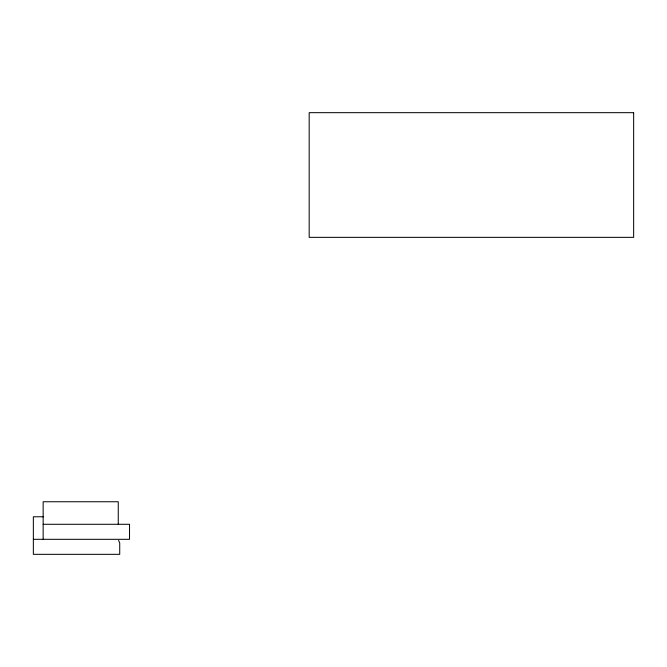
<?xml version="1.0" encoding="UTF-8"?>
<svg xmlns="http://www.w3.org/2000/svg" width="667" height="667" viewBox="0 0 667 667"><rect width="100%" height="100%" fill="white"/><g stroke="black" fill="none" stroke-linecap="round" stroke-linejoin="round"><path stroke-width="1" d="M43.58 516.775L33.35 516.775L33.35 554.327L119.726 554.327L119.726 543.063L118.618 540.412M43.147 524.287L129.523 524.287L129.523 539.311L33.35 539.311M118.259 524.287L118.259 501.751L43.147 501.751L43.147 539.311M633.65 112.673L309.18 112.673L309.18 237.352L633.65 237.352L633.65 112.673"/></g></svg>
